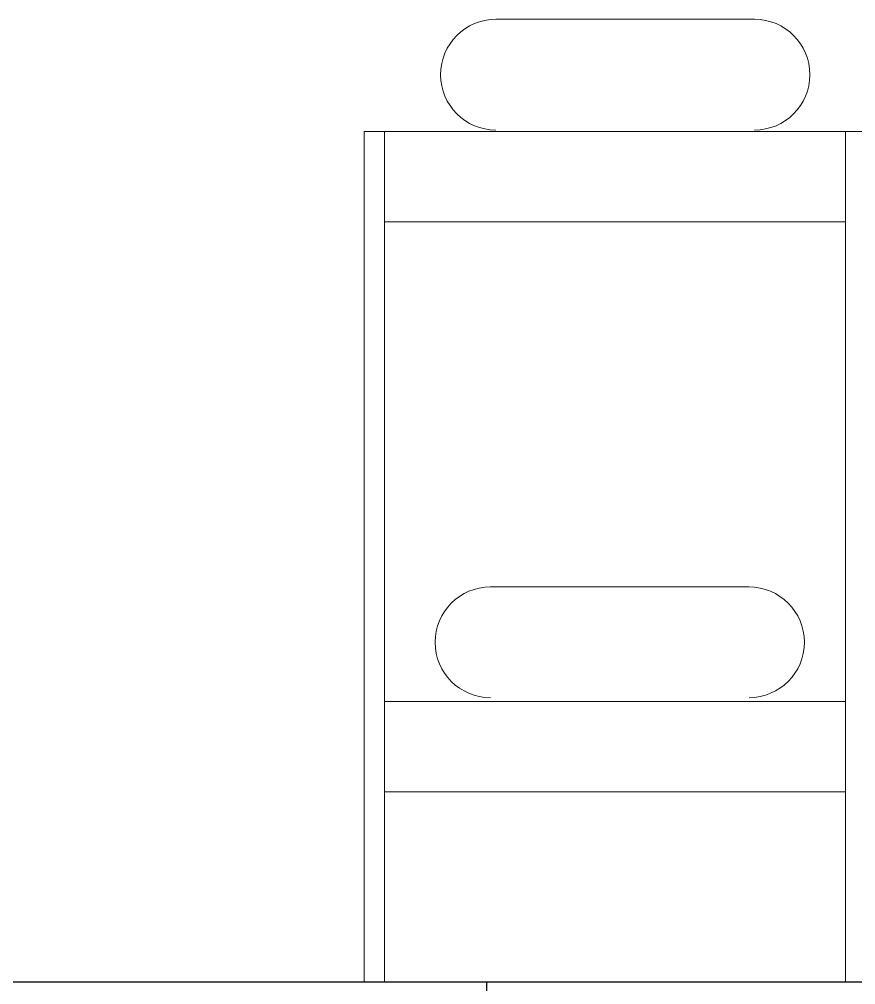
# Model space of a CAD drawing. Header units: inches. Extents: x 159.49 to 167.2, y 195.51 to 204.04.
# Drawn here: x 161.366 to 163.019, y 199.946 to 201.855 of the extents above; entities that cross this region are included whole.
import ezdxf

# ---------------------------------------------------------------- set-up
doc = ezdxf.new("R2010")
doc.units = ezdxf.units.IN
doc.header["$MEASUREMENT"] = 0
doc.layers.add('A-FURN', color=7, linetype='Continuous', lineweight=18)

msp = doc.modelspace()

# ---------------------------------------------------------------- linework, layer by layer
for p, q in [((159.71458, 199.95144), (165.66241, 199.95144)), ((162.2897, 196.30508), (162.2897, 199.95144))]:
    msp.add_line(p, q)
at = {"layer": 'A-FURN'}
for p, q in [((162.08715, 201.63308), (162.08715, 199.95044)), ((162.99915, 201.63308), (162.99915, 199.95044))]:
    msp.add_line(p, q, dxfattribs=at)
for points in [[(162.81889, 201.63581, 1), (162.81889, 201.85484), (162.30781, 201.85484, 1), (162.30781, 201.63581)], [(162.80807, 200.51328, 1), (162.80807, 200.73231), (162.29699, 200.73231, 1), (162.29699, 200.51328)]]:
    msp.add_lwpolyline(points, format="xyb", dxfattribs=at)
for points in [[(162.0475, 199.95044), (162.0475, 201.63308), (162.08715, 201.63308), (162.08715, 201.45464), (162.99915, 201.45464)], [(163.0388, 199.95044), (163.0388, 201.63308), (162.99915, 201.63308), (162.08715, 201.63308)], [(162.99915, 200.32713), (162.08715, 200.32713), (162.08715, 200.50557), (162.99915, 200.50557)]]:
    msp.add_lwpolyline(points, dxfattribs=at)

doc.saveas('drawing.dxf')
